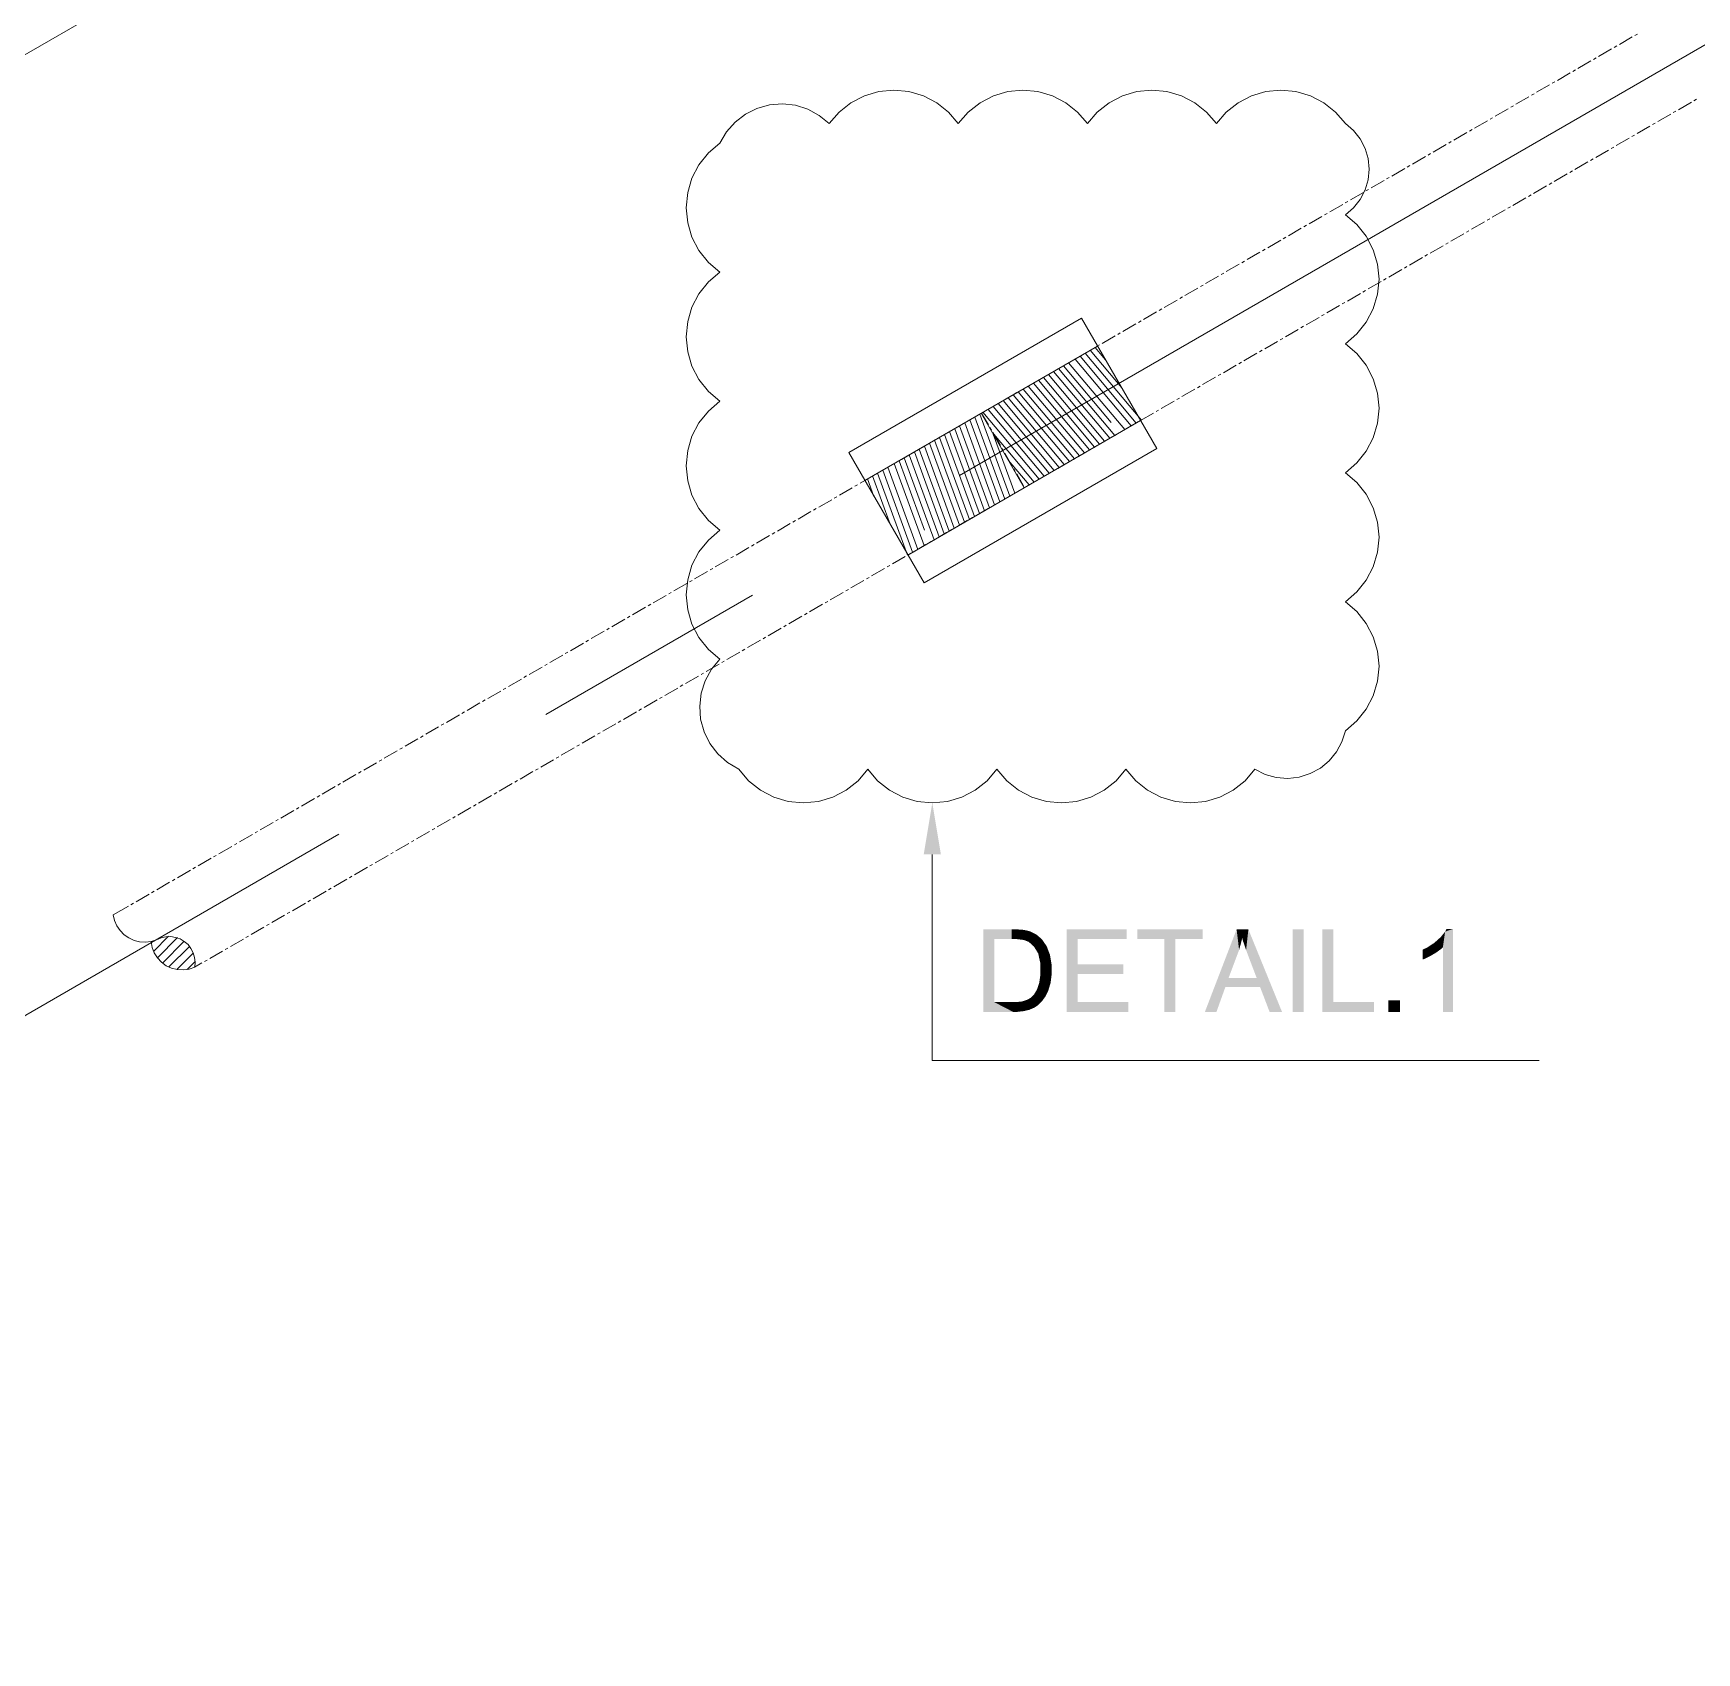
# Model space of a CAD drawing. Header units: millimetres. Extents: x 2 to 579, y 1 to 405.
# Drawn here: x 243.89 to 261.29, y 101.63 to 118.57 of the extents above; entities that cross this region are included whole.
import ezdxf

# ---------------------------------------------------------------- set-up
doc = ezdxf.new("R2010")
doc.units = ezdxf.units.MM
doc.linetypes.add('XKITLINE00', pattern=[0])
doc.layers.add('LinkedObject', color=7, linetype='Continuous', lineweight=0)

# ---------------------------------------------------------------- blocks, each defined once
blk = doc.blocks.new('*A4')
at = {"layer": 'LinkedObject'}
for color, points in [(6, [(253.384, 109.981), (253.204, 109.981), (253.294, 110.521)]), (7, [(253.828, 109.197), (253.943, 109.095), (253.828, 108.333)]), (7, [(254.124, 109.095), (253.828, 109.197), (254.126, 109.197)]), (7, [(253.943, 109.095), (253.828, 109.197), (254.124, 109.095)]), (7, [(254.126, 109.197), (254.175, 109.095), (254.124, 109.095)]), (7, [(254.176, 109.197), (254.175, 109.095), (254.126, 109.197)]), (7, [(254.176, 109.197), (254.249, 109.086), (254.175, 109.095)]), (7, [(254.253, 109.191), (254.249, 109.086), (254.176, 109.197)]), (7, [(254.28, 109.185), (254.249, 109.086), (254.253, 109.191)]), (7, [(254.28, 109.185), (254.272, 109.078), (254.249, 109.086)]), (7, [(254.272, 109.078), (254.28, 109.185), (254.304, 109.065)]), (7, [(254.38, 109.145), (254.28, 109.185), (254.317, 109.176)]), (7, [(254.406, 109.123), (254.28, 109.185), (254.38, 109.145)]), (7, [(254.358, 109.016), (254.28, 109.185), (254.406, 109.123)]), (7, [(254.304, 109.065), (254.28, 109.185), (254.358, 109.016)]), (7, [(254.815, 108.831), (254.701, 108.333), (254.701, 109.197)]), (7, [(254.815, 108.831), (254.701, 109.197), (254.815, 109.095)]), (7, [(255.326, 109.095), (254.701, 109.197), (255.326, 109.197)]), (7, [(254.815, 109.095), (254.701, 109.197), (255.326, 109.095)]), (7, [(255.439, 109.197), (255.723, 109.095), (255.439, 109.095)]), (7, [(255.837, 109.095), (255.723, 109.095), (255.439, 109.197)]), (7, [(255.837, 109.095), (255.439, 109.197), (256.123, 109.197)]), (7, [(255.837, 109.095), (256.123, 109.197), (256.123, 109.095)]), (7, [(256.478, 109.197), (256.489, 108.941), (256.146, 108.333)]), (7, [(256.489, 108.941), (256.478, 109.197), (256.504, 108.982)]), (7, [(256.504, 108.982), (256.478, 109.197), (256.527, 109.065)]), (7, [(256.527, 109.065), (256.478, 109.197), (256.536, 109.106)]), (7, [(256.601, 109.197), (256.536, 109.106), (256.478, 109.197)]), (7, [(256.536, 109.106), (256.601, 109.197), (256.546, 109.071)]), (7, [(256.546, 109.071), (256.601, 109.197), (256.577, 108.981)]), (7, [(256.577, 108.981), (256.601, 109.197), (256.597, 108.927)]), (7, [(256.597, 108.927), (256.601, 109.197), (256.688, 108.688)]), (7, [(256.688, 108.688), (256.601, 109.197), (256.723, 108.595)]), (7, [(256.723, 108.595), (256.601, 109.197), (256.953, 108.333)]), (7, [(257.178, 109.197), (257.064, 108.333), (257.064, 109.197)]), (7, [(257.178, 108.333), (257.064, 108.333), (257.178, 109.197)]), (7, [(257.489, 109.197), (257.375, 108.333), (257.375, 109.197)]), (7, [(257.489, 108.435), (257.375, 108.333), (257.489, 109.197)]), (7, [(258.66, 109.173), (258.636, 109.009), (258.613, 109.115)]), (7, [(258.636, 108.333), (258.66, 109.173), (258.742, 108.333)]), (7, [(258.636, 109.009), (258.66, 109.173), (258.636, 108.333)]), (7, [(258.742, 109.201), (258.66, 109.173), (258.674, 109.201)]), (7, [(258.742, 108.333), (258.66, 109.173), (258.742, 109.201)]), (7, [(253.828, 108.333), (253.943, 109.095), (253.943, 108.435)]), (7, [(254.406, 109.123), (254.38, 108.98), (254.358, 109.016)]), (7, [(254.44, 109.094), (254.38, 108.98), (254.406, 109.123)]), (7, [(254.491, 109.02), (254.38, 108.98), (254.44, 109.094)]), (7, [(254.38, 108.98), (254.491, 109.02), (254.402, 108.944)]), (7, [(254.402, 108.944), (254.491, 109.02), (254.508, 108.975)]), (7, [(254.508, 108.975), (254.425, 108.839), (254.402, 108.944)]), (7, [(254.525, 108.93), (254.425, 108.839), (254.508, 108.975)]), (7, [(255.723, 108.333), (255.837, 109.095), (255.837, 108.333)]), (7, [(255.723, 109.095), (255.837, 109.095), (255.723, 108.333)]), (7, [(258.469, 109.005), (258.505, 108.918), (258.424, 108.984)]), (7, [(258.424, 108.984), (258.505, 108.918), (258.424, 108.881)]), (7, [(258.567, 108.954), (258.469, 109.005), (258.546, 109.055)]), (7, [(258.505, 108.918), (258.469, 109.005), (258.536, 108.936)]), (7, [(258.536, 108.936), (258.469, 109.005), (258.567, 108.954)]), (7, [(258.579, 109.085), (258.636, 109.009), (258.546, 109.055)]), (7, [(258.546, 109.055), (258.636, 109.009), (258.567, 108.954)]), (7, [(258.567, 108.954), (258.636, 109.009), (258.617, 108.991)]), (7, [(258.636, 109.009), (258.579, 109.085), (258.613, 109.115)]), (7, [(254.542, 108.828), (254.425, 108.839), (254.525, 108.93)]), (7, [(254.542, 108.77), (254.425, 108.839), (254.542, 108.828)]), (7, [(254.425, 108.839), (254.542, 108.77), (254.425, 108.772)]), (7, [(254.815, 108.729), (254.701, 108.333), (254.815, 108.831)]), (7, [(255.294, 108.729), (254.815, 108.831), (255.294, 108.831)]), (7, [(254.815, 108.729), (254.815, 108.831), (255.294, 108.729)]), (7, [(256.146, 108.333), (256.489, 108.941), (256.394, 108.688)]), (7, [(258.424, 108.881), (258.505, 108.918), (258.449, 108.89)]), (7, [(254.519, 108.595), (254.402, 108.605), (254.413, 108.639)]), (7, [(254.425, 108.723), (254.542, 108.721), (254.413, 108.639)]), (7, [(254.413, 108.639), (254.542, 108.721), (254.519, 108.595)]), (7, [(254.542, 108.77), (254.425, 108.723), (254.425, 108.772)]), (7, [(254.542, 108.721), (254.425, 108.723), (254.542, 108.77)]), (7, [(254.519, 108.595), (254.542, 108.721), (254.531, 108.633)]), (7, [(254.815, 108.435), (254.701, 108.333), (254.815, 108.729)]), (7, [(256.361, 108.595), (256.146, 108.333), (256.394, 108.688)]), (7, [(256.394, 108.688), (256.723, 108.595), (256.361, 108.595)]), (7, [(256.688, 108.688), (256.723, 108.595), (256.394, 108.688)]), (7, [(254.279, 108.348), (254.17, 108.435), (254.237, 108.443)]), (7, [(254.261, 108.451), (254.279, 108.348), (254.237, 108.443)]), (7, [(254.285, 108.459), (254.279, 108.348), (254.261, 108.451)]), (7, [(254.279, 108.348), (254.285, 108.459), (254.309, 108.355)]), (7, [(254.382, 108.391), (254.285, 108.459), (254.324, 108.481)]), (7, [(254.36, 108.377), (254.285, 108.459), (254.382, 108.391)]), (7, [(254.309, 108.355), (254.285, 108.459), (254.36, 108.377)]), (7, [(254.339, 108.496), (254.403, 108.405), (254.324, 108.481)]), (7, [(254.324, 108.481), (254.403, 108.405), (254.382, 108.391)]), (7, [(254.46, 108.47), (254.339, 108.496), (254.359, 108.516)]), (7, [(254.442, 108.445), (254.339, 108.496), (254.46, 108.47)]), (7, [(254.403, 108.405), (254.339, 108.496), (254.442, 108.445)]), (7, [(254.359, 108.516), (254.519, 108.595), (254.46, 108.47)]), (7, [(254.391, 108.571), (254.519, 108.595), (254.359, 108.516)]), (7, [(254.402, 108.605), (254.519, 108.595), (254.391, 108.571)]), (7, [(254.46, 108.47), (254.519, 108.595), (254.478, 108.494)]), (7, [(254.478, 108.494), (254.519, 108.595), (254.508, 108.557)]), (7, [(256.146, 108.333), (256.361, 108.595), (256.267, 108.333)]), (7, [(256.723, 108.595), (256.953, 108.333), (256.823, 108.333)]), (7, [(258.188, 108.454), (258.067, 108.333), (258.067, 108.454)]), (7, [(258.188, 108.333), (258.067, 108.333), (258.188, 108.454)]), (7, [(253.943, 108.435), (254.14, 108.333), (253.828, 108.333)]), (7, [(254.127, 108.435), (254.14, 108.333), (253.943, 108.435)]), (7, [(254.127, 108.435), (254.179, 108.333), (254.14, 108.333)]), (7, [(254.17, 108.435), (254.179, 108.333), (254.127, 108.435)]), (7, [(254.248, 108.341), (254.17, 108.435), (254.279, 108.348)]), (7, [(254.179, 108.333), (254.17, 108.435), (254.248, 108.341)]), (7, [(254.701, 108.333), (254.815, 108.435), (255.346, 108.333)]), (7, [(255.346, 108.333), (254.815, 108.435), (255.346, 108.435)]), (7, [(257.375, 108.333), (257.489, 108.435), (257.914, 108.333)]), (7, [(257.914, 108.333), (257.489, 108.435), (257.914, 108.435)])]:
    blk.add_hatch(color=color, dxfattribs=at).paths.add_polyline_path(points, flags=17)
at = {"layer": 'LinkedObject', "color": 6, "linetype": 'XKITLINE00', "lineweight": 0}
for p, q in [((222.761, 106.19), (264.155, 130.114)), ((253.579, 113.946), (268.4, 122.512)), ((249.25, 111.444), (251.414, 112.695)), ((232.264, 101.627), (247.085, 110.193)), ((253.294, 109.981), (253.294, 107.824)), ((253.294, 107.824), (259.642, 107.824))]:
    blk.add_line(p, q, dxfattribs=at)
at = {"layer": 'LinkedObject', "color": 9, "linetype": 'XKITLINE00', "lineweight": 0}
for p, q in [((260.483, 118.456), (260.618, 118.535)), ((260.645, 118.55), (260.672, 118.566)), ((260.266, 118.331), (260.402, 118.41)), ((260.429, 118.425), (260.456, 118.441)), ((259.996, 118.175), (260.023, 118.191)), ((260.05, 118.206), (260.185, 118.284)), ((260.212, 118.3), (260.239, 118.316)), ((259.617, 117.956), (259.752, 118.034)), ((259.779, 118.05), (259.806, 118.065)), ((259.834, 118.081), (259.969, 118.159)), ((259.401, 117.831), (259.536, 117.909)), ((259.563, 117.925), (259.59, 117.94)), ((261.101, 117.774), (261.236, 117.852)), ((261.263, 117.868), (261.29, 117.883)), ((259.13, 117.675), (259.157, 117.69)), ((259.184, 117.706), (259.319, 117.784)), ((259.347, 117.8), (259.374, 117.815)), ((260.884, 117.649), (261.02, 117.727)), ((261.047, 117.743), (261.074, 117.758)), ((258.751, 117.456), (258.887, 117.534)), ((258.914, 117.549), (258.941, 117.565)), ((258.968, 117.581), (259.103, 117.659)), ((260.614, 117.493), (260.641, 117.508)), ((260.668, 117.524), (260.803, 117.602)), ((260.83, 117.618), (260.857, 117.633)), ((258.481, 117.299), (258.508, 117.315)), ((258.535, 117.331), (258.67, 117.409)), ((258.697, 117.424), (258.724, 117.44)), ((260.235, 117.274), (260.37, 117.352)), ((260.397, 117.367), (260.424, 117.383)), ((260.451, 117.399), (260.587, 117.477)), ((258.102, 117.08), (258.237, 117.159)), ((258.264, 117.174), (258.291, 117.19)), ((258.318, 117.205), (258.454, 117.284)), ((260.018, 117.149), (260.154, 117.227)), ((260.181, 117.242), (260.208, 117.258)), ((257.886, 116.955), (258.021, 117.033)), ((258.048, 117.049), (258.075, 117.065)), ((259.586, 116.898), (259.721, 116.976)), ((259.748, 116.992), (259.775, 117.008)), ((259.802, 117.023), (259.937, 117.102)), ((259.964, 117.117), (259.991, 117.133)), ((257.615, 116.799), (257.642, 116.814)), ((257.669, 116.83), (257.804, 116.908)), ((257.831, 116.924), (257.858, 116.94)), ((259.369, 116.773), (259.504, 116.851)), ((259.531, 116.867), (259.559, 116.883)), ((257.236, 116.58), (257.371, 116.658)), ((257.398, 116.674), (257.426, 116.689)), ((257.453, 116.705), (257.588, 116.783)), ((259.099, 116.617), (259.126, 116.632)), ((259.153, 116.648), (259.288, 116.726)), ((259.315, 116.742), (259.342, 116.758)), ((257.02, 116.455), (257.155, 116.533)), ((257.182, 116.549), (257.209, 116.564)), ((258.72, 116.398), (258.855, 116.476)), ((258.882, 116.492), (258.909, 116.507)), ((258.936, 116.523), (259.072, 116.601)), ((256.587, 116.205), (256.722, 116.283)), ((256.749, 116.298), (256.776, 116.314)), ((256.803, 116.33), (256.939, 116.408)), ((256.966, 116.424), (256.993, 116.439)), ((258.503, 116.273), (258.639, 116.351)), ((258.666, 116.367), (258.693, 116.382)), ((256.37, 116.08), (256.506, 116.158)), ((256.533, 116.173), (256.56, 116.189)), ((258.07, 116.023), (258.206, 116.101)), ((258.233, 116.116), (258.26, 116.132)), ((258.287, 116.148), (258.422, 116.226)), ((258.449, 116.242), (258.476, 116.257)), ((256.1, 115.923), (256.127, 115.939)), ((256.154, 115.954), (256.289, 116.033)), ((256.316, 116.048), (256.343, 116.064)), ((257.854, 115.898), (257.989, 115.976)), ((258.016, 115.991), (258.043, 116.007)), ((255.721, 115.704), (255.856, 115.782)), ((255.883, 115.798), (255.91, 115.814)), ((255.937, 115.829), (256.073, 115.908)), ((257.583, 115.741), (257.611, 115.757)), ((257.638, 115.772), (257.773, 115.851)), ((257.8, 115.866), (257.827, 115.882)), ((255.505, 115.579), (255.64, 115.657)), ((255.667, 115.673), (255.694, 115.689)), ((257.205, 115.522), (257.34, 115.6)), ((257.367, 115.616), (257.394, 115.632)), ((257.421, 115.647), (257.556, 115.725)), ((255.072, 115.329), (255.207, 115.407)), ((255.234, 115.423), (255.261, 115.438)), ((255.288, 115.454), (255.423, 115.532)), ((255.45, 115.548), (255.478, 115.563)), ((256.988, 115.397), (257.123, 115.475)), ((257.151, 115.491), (257.178, 115.507)), ((254.855, 115.204), (254.99, 115.282)), ((255.018, 115.298), (255.045, 115.313)), ((256.555, 115.147), (256.691, 115.225)), ((256.718, 115.241), (256.745, 115.256)), ((256.772, 115.272), (256.907, 115.35)), ((256.934, 115.366), (256.961, 115.381)), ((254.585, 115.047), (254.612, 115.063)), ((254.639, 115.079), (254.774, 115.157)), ((254.801, 115.173), (254.828, 115.188)), ((256.339, 115.022), (256.474, 115.1)), ((256.501, 115.116), (256.528, 115.131)), ((254.206, 114.829), (254.341, 114.907)), ((254.368, 114.922), (254.395, 114.938)), ((254.422, 114.954), (254.558, 115.032)), ((256.068, 114.865), (256.095, 114.881)), ((256.122, 114.897), (256.258, 114.975)), ((256.285, 114.991), (256.312, 115.006)), ((254.049, 114.738), (254.125, 114.782)), ((254.152, 114.797), (254.179, 114.813)), ((255.69, 114.647), (255.825, 114.725)), ((255.852, 114.74), (255.879, 114.756)), ((255.906, 114.772), (256.041, 114.85)), ((253.881, 114.477), (253.81, 114.6)), ((255.473, 114.521), (255.608, 114.6)), ((255.635, 114.615), (255.662, 114.631)), ((253.404, 114.365), (253.562, 114.456)), ((253.912, 114.422), (253.897, 114.449)), ((254.006, 114.26), (253.928, 114.395)), ((255.203, 114.365), (255.23, 114.381)), ((255.257, 114.396), (255.392, 114.475)), ((255.419, 114.49), (255.446, 114.506)), ((252.971, 114.115), (253.107, 114.193)), ((253.134, 114.209), (253.161, 114.224)), ((253.188, 114.24), (253.323, 114.318)), ((253.35, 114.334), (253.377, 114.35)), ((254.037, 114.206), (254.022, 114.233)), ((254.824, 114.146), (254.959, 114.224)), ((254.986, 114.24), (255.013, 114.256)), ((255.04, 114.271), (255.175, 114.349)), ((252.755, 113.99), (252.89, 114.068)), ((252.917, 114.084), (252.944, 114.099)), ((254.131, 114.044), (254.053, 114.179)), ((254.162, 113.99), (254.147, 114.017)), ((254.607, 114.021), (254.743, 114.099)), ((254.77, 114.115), (254.797, 114.13)), ((252.484, 113.834), (252.511, 113.849)), ((252.538, 113.865), (252.674, 113.943)), ((252.701, 113.959), (252.728, 113.974)), ((254.174, 113.771), (254.31, 113.849)), ((254.249, 113.839), (254.178, 113.962)), ((254.337, 113.865), (254.364, 113.88)), ((254.391, 113.896), (254.526, 113.974)), ((254.553, 113.99), (254.58, 114.005)), ((252.106, 113.615), (252.241, 113.693)), ((252.268, 113.708), (252.295, 113.724)), ((252.322, 113.74), (252.457, 113.818)), ((253.958, 113.646), (254.093, 113.724)), ((254.12, 113.74), (254.147, 113.755)), ((251.889, 113.49), (252.024, 113.568)), ((252.051, 113.583), (252.078, 113.599)), ((253.687, 113.489), (253.714, 113.505)), ((253.741, 113.521), (253.877, 113.599)), ((253.904, 113.614), (253.931, 113.63)), ((251.456, 113.239), (251.591, 113.318)), ((251.619, 113.333), (251.646, 113.349)), ((251.673, 113.364), (251.808, 113.443)), ((251.835, 113.458), (251.862, 113.474)), ((253.309, 113.27), (253.444, 113.349)), ((253.471, 113.364), (253.498, 113.38)), ((253.525, 113.396), (253.66, 113.474)), ((251.24, 113.114), (251.375, 113.192)), ((251.402, 113.208), (251.429, 113.224)), ((253.092, 113.145), (253.227, 113.224)), ((253.254, 113.239), (253.282, 113.255)), ((250.969, 112.958), (250.996, 112.973)), ((251.023, 112.989), (251.159, 113.067)), ((251.186, 113.083), (251.213, 113.099)), ((252.659, 112.895), (252.795, 112.973)), ((252.822, 112.989), (252.849, 113.005)), ((252.876, 113.02), (253.011, 113.098)), ((253.038, 113.114), (253.065, 113.13)), ((250.59, 112.739), (250.726, 112.817)), ((250.753, 112.833), (250.78, 112.848)), ((250.807, 112.864), (250.942, 112.942)), ((252.443, 112.77), (252.578, 112.848)), ((252.605, 112.864), (252.632, 112.879)), ((250.374, 112.614), (250.509, 112.692)), ((250.536, 112.708), (250.563, 112.723)), ((252.172, 112.614), (252.199, 112.629)), ((252.226, 112.645), (252.362, 112.723)), ((252.389, 112.739), (252.416, 112.754)), ((249.941, 112.364), (250.076, 112.442)), ((250.103, 112.457), (250.13, 112.473)), ((250.158, 112.489), (250.293, 112.567)), ((250.32, 112.583), (250.347, 112.598)), ((251.793, 112.395), (251.929, 112.473)), ((251.956, 112.489), (251.983, 112.504)), ((252.01, 112.52), (252.145, 112.598)), ((249.725, 112.239), (249.86, 112.317)), ((249.887, 112.332), (249.914, 112.348)), ((251.577, 112.27), (251.712, 112.348)), ((251.739, 112.363), (251.766, 112.379)), ((249.454, 112.082), (249.481, 112.098)), ((249.508, 112.113), (249.643, 112.192)), ((249.67, 112.207), (249.698, 112.223)), ((251.144, 112.019), (251.279, 112.098)), ((251.306, 112.113), (251.333, 112.129)), ((251.361, 112.145), (251.496, 112.223)), ((251.523, 112.238), (251.55, 112.254)), ((249.075, 111.863), (249.211, 111.941)), ((249.238, 111.957), (249.265, 111.973)), ((249.292, 111.988), (249.427, 112.067)), ((250.928, 111.894), (251.063, 111.973)), ((251.09, 111.988), (251.117, 112.004)), ((248.859, 111.738), (248.994, 111.816)), ((249.021, 111.832), (249.048, 111.848)), ((250.657, 111.738), (250.684, 111.754)), ((250.711, 111.769), (250.846, 111.847)), ((250.874, 111.863), (250.901, 111.879)), ((248.588, 111.582), (248.615, 111.597)), ((248.642, 111.613), (248.778, 111.691)), ((248.805, 111.707), (248.832, 111.722)), ((250.278, 111.519), (250.414, 111.597)), ((250.441, 111.613), (250.468, 111.628)), ((250.495, 111.644), (250.63, 111.722)), ((248.209, 111.363), (248.345, 111.441)), ((248.372, 111.457), (248.399, 111.472)), ((248.426, 111.488), (248.561, 111.566)), ((250.062, 111.394), (250.197, 111.472)), ((250.224, 111.488), (250.251, 111.503)), ((247.939, 111.206), (247.966, 111.222)), ((247.993, 111.238), (248.128, 111.316)), ((248.155, 111.332), (248.182, 111.347)), ((249.629, 111.144), (249.764, 111.222)), ((249.791, 111.238), (249.818, 111.253)), ((249.845, 111.269), (249.981, 111.347)), ((250.008, 111.363), (250.035, 111.378)), ((247.56, 110.988), (247.695, 111.066)), ((247.722, 111.081), (247.75, 111.097)), ((247.777, 111.113), (247.912, 111.191)), ((249.412, 111.019), (249.548, 111.097)), ((249.575, 111.112), (249.602, 111.128)), ((247.344, 110.862), (247.479, 110.941)), ((247.506, 110.956), (247.533, 110.972)), ((249.142, 110.862), (249.169, 110.878)), ((249.196, 110.894), (249.331, 110.972)), ((249.358, 110.987), (249.385, 111.003)), ((247.073, 110.706), (247.1, 110.722)), ((247.127, 110.737), (247.263, 110.816)), ((247.29, 110.831), (247.317, 110.847)), ((248.763, 110.643), (248.898, 110.722)), ((248.925, 110.737), (248.953, 110.753)), ((248.98, 110.768), (249.115, 110.847)), ((246.694, 110.487), (246.83, 110.565)), ((246.857, 110.581), (246.884, 110.597)), ((246.911, 110.612), (247.046, 110.69)), ((248.547, 110.518), (248.682, 110.596)), ((248.709, 110.612), (248.736, 110.628)), ((246.478, 110.362), (246.613, 110.44)), ((246.64, 110.456), (246.667, 110.472)), ((248.276, 110.362), (248.303, 110.378)), ((248.33, 110.393), (248.466, 110.471)), ((248.493, 110.487), (248.52, 110.503)), ((246.045, 110.112), (246.18, 110.19)), ((246.207, 110.206), (246.234, 110.221)), ((246.261, 110.237), (246.397, 110.315)), ((246.424, 110.331), (246.451, 110.346)), ((247.897, 110.143), (248.033, 110.221)), ((248.06, 110.237), (248.087, 110.252)), ((248.114, 110.268), (248.249, 110.346)), ((245.829, 109.987), (245.964, 110.065)), ((245.991, 110.081), (246.018, 110.096)), ((247.681, 110.018), (247.816, 110.096)), ((247.843, 110.112), (247.87, 110.127)), ((245.558, 109.83), (245.585, 109.846)), ((245.612, 109.862), (245.747, 109.94)), ((245.774, 109.955), (245.801, 109.971)), ((247.248, 109.768), (247.383, 109.846)), ((247.41, 109.861), (247.437, 109.877)), ((247.464, 109.893), (247.6, 109.971)), ((247.627, 109.987), (247.654, 110.002)), ((245.179, 109.611), (245.314, 109.69)), ((245.342, 109.705), (245.369, 109.721)), ((245.396, 109.737), (245.531, 109.815)), ((247.032, 109.643), (247.167, 109.721)), ((247.194, 109.736), (247.221, 109.752)), ((244.963, 109.486), (245.098, 109.565)), ((245.125, 109.58), (245.152, 109.596)), ((246.761, 109.486), (246.788, 109.502)), ((246.815, 109.517), (246.95, 109.596)), ((246.977, 109.611), (247.005, 109.627)), ((244.724, 109.348), (244.882, 109.439)), ((244.909, 109.455), (244.936, 109.471)), ((246.382, 109.267), (246.517, 109.345)), ((246.545, 109.361), (246.572, 109.377)), ((246.599, 109.392), (246.734, 109.471)), ((246.166, 109.142), (246.301, 109.22)), ((246.328, 109.236), (246.355, 109.252)), ((245.733, 108.892), (245.868, 108.97)), ((245.895, 108.986), (245.922, 109.001)), ((245.949, 109.017), (246.085, 109.095)), ((246.112, 109.111), (246.139, 109.127)), ((245.573, 108.8), (245.652, 108.845)), ((245.679, 108.861), (245.706, 108.876))]:
    blk.add_line(p, q, dxfattribs=at)
at = {"layer": 'LinkedObject', "color": 2, "linetype": 'XKITLINE00', "lineweight": 0}
for p, q in [((252.443, 117.846), (252.319, 117.748)), ((252.583, 117.919), (252.443, 117.846)), ((252.734, 117.964), (252.583, 117.919)), ((252.891, 117.979), (252.734, 117.964)), ((253.049, 117.964), (252.891, 117.979)), ((253.2, 117.919), (253.049, 117.964)), ((253.34, 117.846), (253.2, 117.919)), ((253.464, 117.748), (253.34, 117.846)), ((253.793, 117.846), (253.669, 117.748)), ((253.933, 117.919), (253.793, 117.846)), ((254.084, 117.964), (253.933, 117.919)), ((254.241, 117.979), (254.084, 117.964)), ((254.399, 117.964), (254.241, 117.979)), ((254.55, 117.919), (254.399, 117.964)), ((254.69, 117.846), (254.55, 117.919)), ((254.814, 117.748), (254.69, 117.846)), ((255.143, 117.846), (255.019, 117.748)), ((255.283, 117.919), (255.143, 117.846)), ((255.434, 117.964), (255.283, 117.919)), ((255.591, 117.979), (255.434, 117.964)), ((255.749, 117.964), (255.591, 117.979)), ((255.9, 117.919), (255.749, 117.964)), ((256.04, 117.846), (255.9, 117.919)), ((256.164, 117.748), (256.04, 117.846)), ((256.493, 117.846), (256.369, 117.748)), ((256.633, 117.919), (256.493, 117.846)), ((256.784, 117.964), (256.633, 117.919)), ((256.941, 117.979), (256.784, 117.964)), ((257.099, 117.964), (256.941, 117.979)), ((257.25, 117.919), (257.099, 117.964)), ((257.39, 117.846), (257.25, 117.919)), ((257.514, 117.748), (257.39, 117.846)), ((251.338, 117.726), (251.23, 117.643)), ((251.459, 117.787), (251.338, 117.726)), ((251.59, 117.824), (251.459, 117.787)), ((251.726, 117.835), (251.59, 117.824)), ((251.861, 117.82), (251.726, 117.835)), ((251.991, 117.779), (251.861, 117.82)), ((252.111, 117.714), (251.991, 117.779)), ((252.216, 117.628), (252.111, 117.714)), ((252.319, 117.748), (252.216, 117.628)), ((253.566, 117.628), (253.464, 117.748)), ((253.669, 117.748), (253.566, 117.628)), ((254.916, 117.628), (254.814, 117.748)), ((255.019, 117.748), (254.916, 117.628)), ((256.266, 117.628), (256.164, 117.748)), ((256.369, 117.748), (256.266, 117.628)), ((257.616, 117.628), (257.514, 117.748)), ((251.14, 117.541), (251.071, 117.423)), ((251.23, 117.643), (251.14, 117.541)), ((252.216, 117.628), (252.216, 117.628)), ((253.566, 117.628), (253.566, 117.628)), ((254.916, 117.628), (254.916, 117.628)), ((256.266, 117.628), (256.266, 117.628)), ((257.701, 117.555), (257.616, 117.628)), ((257.77, 117.468), (257.701, 117.555)), ((250.951, 117.321), (250.852, 117.197)), ((251.071, 117.423), (250.951, 117.321)), ((251.071, 117.423), (251.071, 117.423)), ((257.822, 117.369), (257.77, 117.468)), ((257.854, 117.262), (257.822, 117.369)), ((250.852, 117.197), (250.779, 117.057)), ((257.864, 117.151), (257.854, 117.262)), ((257.854, 117.041), (257.864, 117.151)), ((250.779, 117.057), (250.735, 116.906)), ((257.822, 116.934), (257.854, 117.041)), ((250.735, 116.906), (250.719, 116.748)), ((257.701, 116.748), (257.77, 116.835)), ((257.77, 116.835), (257.822, 116.934)), ((250.719, 116.748), (250.735, 116.591)), ((257.616, 116.675), (257.701, 116.748)), ((257.736, 116.573), (257.616, 116.675)), ((257.616, 116.675), (257.616, 116.675)), ((250.735, 116.591), (250.779, 116.44)), ((257.835, 116.449), (257.736, 116.573)), ((257.908, 116.309), (257.835, 116.449)), ((250.779, 116.44), (250.852, 116.3)), ((250.852, 116.3), (250.951, 116.176)), ((257.953, 116.157), (257.908, 116.309)), ((250.951, 116.176), (251.071, 116.073)), ((257.968, 116), (257.953, 116.157)), ((250.951, 115.971), (250.852, 115.847)), ((251.071, 116.073), (250.951, 115.971)), ((251.071, 116.073), (251.071, 116.073)), ((257.953, 115.843), (257.968, 116)), ((250.852, 115.847), (250.779, 115.707)), ((257.908, 115.691), (257.953, 115.843)), ((250.779, 115.707), (250.735, 115.556)), ((257.835, 115.551), (257.908, 115.691)), ((250.735, 115.556), (250.719, 115.398)), ((257.616, 115.325), (257.736, 115.428)), ((257.736, 115.428), (257.835, 115.551)), ((250.719, 115.398), (250.735, 115.241)), ((250.735, 115.241), (250.779, 115.09)), ((257.736, 115.223), (257.616, 115.325)), ((257.616, 115.325), (257.616, 115.325)), ((250.779, 115.09), (250.852, 114.95)), ((257.835, 115.099), (257.736, 115.223)), ((257.908, 114.959), (257.835, 115.099)), ((250.852, 114.95), (250.951, 114.826)), ((257.953, 114.807), (257.908, 114.959)), ((250.951, 114.826), (251.071, 114.723)), ((251.071, 114.723), (250.951, 114.621)), ((251.071, 114.723), (251.071, 114.723)), ((257.968, 114.65), (257.953, 114.807)), ((250.951, 114.621), (250.852, 114.497)), ((257.953, 114.493), (257.968, 114.65)), ((250.779, 114.357), (250.735, 114.206)), ((250.852, 114.497), (250.779, 114.357)), ((257.908, 114.341), (257.953, 114.493)), ((250.735, 114.206), (250.719, 114.048)), ((257.736, 114.078), (257.835, 114.201)), ((257.835, 114.201), (257.908, 114.341)), ((250.719, 114.048), (250.735, 113.891)), ((257.616, 113.975), (257.736, 114.078)), ((250.735, 113.891), (250.779, 113.74)), ((257.736, 113.873), (257.616, 113.975)), ((257.616, 113.975), (257.616, 113.975)), ((257.835, 113.749), (257.736, 113.873)), ((250.779, 113.74), (250.852, 113.6)), ((257.908, 113.609), (257.835, 113.749)), ((250.852, 113.6), (250.951, 113.476)), ((257.953, 113.457), (257.908, 113.609)), ((250.951, 113.476), (251.071, 113.373)), ((251.071, 113.373), (250.951, 113.271)), ((251.071, 113.373), (251.071, 113.373)), ((257.968, 113.3), (257.953, 113.457)), ((250.852, 113.147), (250.779, 113.007)), ((250.951, 113.271), (250.852, 113.147)), ((257.908, 112.991), (257.953, 113.143)), ((257.953, 113.143), (257.968, 113.3)), ((250.779, 113.007), (250.735, 112.856)), ((257.835, 112.851), (257.908, 112.991)), ((250.735, 112.856), (250.719, 112.698)), ((257.736, 112.728), (257.835, 112.851)), ((250.719, 112.698), (250.735, 112.541)), ((257.616, 112.625), (257.736, 112.728)), ((257.736, 112.523), (257.616, 112.625)), ((257.616, 112.625), (257.616, 112.625)), ((250.735, 112.541), (250.779, 112.39)), ((257.835, 112.399), (257.736, 112.523)), ((250.779, 112.39), (250.852, 112.25)), ((257.908, 112.259), (257.835, 112.399)), ((250.852, 112.25), (250.951, 112.126)), ((250.951, 112.126), (251.071, 112.023)), ((257.953, 112.107), (257.908, 112.259)), ((257.968, 111.95), (257.953, 112.107)), ((250.983, 111.918), (250.918, 111.798)), ((251.071, 112.023), (250.983, 111.918)), ((251.071, 112.023), (251.071, 112.023)), ((257.953, 111.793), (257.968, 111.95)), ((250.918, 111.798), (250.876, 111.668)), ((257.908, 111.641), (257.953, 111.793)), ((250.876, 111.668), (250.86, 111.532)), ((257.835, 111.501), (257.908, 111.641)), ((250.86, 111.532), (250.87, 111.396)), ((250.87, 111.396), (250.907, 111.264)), ((257.736, 111.378), (257.835, 111.501)), ((250.907, 111.264), (250.967, 111.142)), ((257.58, 111.16), (257.616, 111.275)), ((257.616, 111.275), (257.736, 111.378)), ((257.616, 111.275), (257.616, 111.275)), ((250.967, 111.142), (251.05, 111.033)), ((257.446, 110.961), (257.523, 111.054)), ((257.523, 111.054), (257.58, 111.16)), ((251.05, 111.033), (251.152, 110.942)), ((251.152, 110.942), (251.269, 110.872)), ((257.248, 110.827), (257.354, 110.885)), ((257.354, 110.885), (257.446, 110.961)), ((251.269, 110.872), (251.269, 110.872)), ((251.269, 110.872), (251.372, 110.752)), ((251.372, 110.752), (251.496, 110.654)), ((252.393, 110.654), (252.517, 110.752)), ((252.517, 110.752), (252.619, 110.872)), ((252.619, 110.872), (252.619, 110.872)), ((252.619, 110.872), (252.722, 110.752)), ((252.722, 110.752), (252.846, 110.654)), ((253.743, 110.654), (253.867, 110.752)), ((253.867, 110.752), (253.969, 110.872)), ((253.969, 110.872), (253.969, 110.872)), ((253.969, 110.872), (254.072, 110.752)), ((254.072, 110.752), (254.196, 110.654)), ((255.093, 110.654), (255.217, 110.752)), ((255.217, 110.752), (255.319, 110.872)), ((255.319, 110.872), (255.319, 110.872)), ((255.319, 110.872), (255.422, 110.752)), ((255.422, 110.752), (255.546, 110.654)), ((256.443, 110.654), (256.567, 110.752)), ((256.567, 110.752), (256.669, 110.872)), ((256.669, 110.872), (256.669, 110.872)), ((256.669, 110.872), (256.777, 110.818)), ((256.777, 110.818), (256.893, 110.786)), ((256.893, 110.786), (257.013, 110.777)), ((257.013, 110.777), (257.133, 110.791)), ((257.133, 110.791), (257.248, 110.827)), ((251.496, 110.654), (251.636, 110.581)), ((251.636, 110.581), (251.787, 110.536)), ((251.787, 110.536), (251.944, 110.521)), ((251.944, 110.521), (252.102, 110.536)), ((252.102, 110.536), (252.253, 110.581)), ((252.253, 110.581), (252.393, 110.654)), ((252.846, 110.654), (252.986, 110.581)), ((252.986, 110.581), (253.137, 110.536)), ((253.137, 110.536), (253.294, 110.521)), ((253.294, 110.521), (253.452, 110.536)), ((253.452, 110.536), (253.603, 110.581)), ((253.603, 110.581), (253.743, 110.654)), ((254.196, 110.654), (254.336, 110.581)), ((254.336, 110.581), (254.487, 110.536)), ((254.487, 110.536), (254.644, 110.521)), ((254.644, 110.521), (254.802, 110.536)), ((254.802, 110.536), (254.953, 110.581)), ((254.953, 110.581), (255.093, 110.654)), ((255.546, 110.654), (255.686, 110.581)), ((255.686, 110.581), (255.837, 110.536)), ((255.837, 110.536), (255.994, 110.521)), ((255.994, 110.521), (256.152, 110.536)), ((256.152, 110.536), (256.303, 110.581)), ((256.303, 110.581), (256.443, 110.654))]:
    blk.add_line(p, q, dxfattribs=at)
at = {"layer": 'LinkedObject', "color": 4, "linetype": 'XKITLINE00', "lineweight": 0}
for p, q in [((252.419, 114.185), (254.854, 115.593)), ((255.642, 114.229), (254.854, 115.593)), ((255.023, 115.301), (252.587, 113.893)), ((253.805, 114.597), (254.256, 113.818)), ((255.473, 114.522), (253.038, 113.114)), ((253.207, 112.822), (252.419, 114.185)), ((253.207, 112.822), (255.642, 114.229))]:
    blk.add_line(p, q, dxfattribs=at)
at = {"layer": 'LinkedObject', "color": 1, "linetype": 'XKITLINE00', "lineweight": 0}
for p, q in [((254.893, 115.226), (255.481, 114.526)), ((254.946, 115.256), (255.276, 114.862)), ((254.998, 115.286), (255.104, 115.161)), ((254.615, 115.065), (255.202, 114.365)), ((254.615, 115.065), (255.202, 114.365)), ((254.667, 115.095), (255.166, 114.501)), ((254.72, 115.126), (255.308, 114.426)), ((254.787, 115.165), (255.375, 114.465)), ((254.84, 115.195), (255.428, 114.495)), ((254.298, 114.882), (254.886, 114.182)), ((254.351, 114.912), (254.939, 114.213)), ((254.404, 114.943), (254.992, 114.243)), ((254.456, 114.973), (255.044, 114.274)), ((254.509, 115.004), (255.097, 114.304)), ((254.562, 115.034), (255.15, 114.335)), ((254.035, 114.73), (254.622, 114.03)), ((254.087, 114.76), (254.675, 114.06)), ((254.14, 114.791), (254.728, 114.091)), ((254.193, 114.821), (254.781, 114.121)), ((254.246, 114.851), (254.833, 114.152)), ((253.738, 114.558), (254.051, 113.7)), ((253.791, 114.589), (254.104, 113.73)), ((253.824, 114.608), (254.412, 113.908)), ((253.877, 114.638), (254.464, 113.938)), ((253.929, 114.669), (254.517, 113.969)), ((253.982, 114.699), (254.57, 113.999)), ((253.422, 114.376), (253.735, 113.517)), ((253.475, 114.406), (253.788, 113.547)), ((253.528, 114.436), (253.84, 113.578)), ((253.58, 114.467), (253.893, 113.608)), ((253.633, 114.497), (253.946, 113.639)), ((253.686, 114.528), (253.999, 113.669)), ((253.932, 114.378), (254.157, 113.761)), ((253.937, 114.38), (254.359, 113.877)), ((253.106, 114.193), (253.419, 113.334)), ((253.158, 114.223), (253.471, 113.365)), ((253.211, 114.254), (253.524, 113.395)), ((253.264, 114.284), (253.577, 113.425)), ((253.317, 114.315), (253.63, 113.456)), ((253.369, 114.345), (253.682, 113.486)), ((252.828, 114.032), (253.141, 113.173)), ((252.895, 114.071), (253.208, 113.212)), ((252.948, 114.101), (253.213, 113.373)), ((253, 114.132), (253.313, 113.273)), ((253, 114.132), (253.313, 113.273)), ((253.053, 114.162), (253.366, 113.304)), ((254.109, 114.081), (254.306, 113.847)), ((252.617, 113.91), (252.683, 113.727)), ((252.669, 113.941), (252.856, 113.428)), ((252.722, 113.971), (253.035, 113.112)), ((252.775, 114.001), (253.088, 113.143)), ((245.303, 109.125), (245.144, 108.966)), ((245.396, 109.11), (245.185, 108.898)), ((245.467, 109.072), (245.239, 108.844)), ((245.521, 109.018), (245.306, 108.803)), ((245.56, 108.948), (245.389, 108.777)), ((245.576, 108.856), (245.496, 108.776))]:
    blk.add_line(p, q, dxfattribs=at)
at = {"layer": 'LinkedObject', "color": 3, "linetype": 'XKITLINE00', "lineweight": 0}
for p, q in [((244.724, 109.348), (244.738, 109.29)), ((244.738, 109.29), (244.762, 109.234)), ((244.762, 109.234), (244.795, 109.184)), ((244.795, 109.184), (244.837, 109.141)), ((244.837, 109.141), (244.887, 109.107)), ((244.887, 109.107), (244.941, 109.081)), ((244.941, 109.081), (245, 109.066)), ((245, 109.066), (245.06, 109.062)), ((245.06, 109.062), (245.12, 109.069)), ((245.119, 109.069), (245.13, 109.008)), ((245.12, 109.069), (245.177, 109.087)), ((245.13, 109.008), (245.152, 108.95)), ((245.224, 109.107), (245.177, 109.087)), ((245.274, 109.119), (245.224, 109.107)), ((245.325, 109.121), (245.274, 109.119)), ((245.375, 109.113), (245.325, 109.121)), ((245.423, 109.096), (245.375, 109.113)), ((245.467, 109.07), (245.423, 109.096)), ((245.506, 109.037), (245.467, 109.07)), ((245.537, 108.997), (245.506, 109.037)), ((245.561, 108.952), (245.537, 108.997)), ((245.152, 108.95), (245.185, 108.898)), ((245.185, 108.898), (245.227, 108.852)), ((245.227, 108.852), (245.277, 108.816)), ((245.277, 108.816), (245.334, 108.79)), ((245.334, 108.79), (245.394, 108.775)), ((245.517, 108.781), (245.576, 108.801)), ((245.575, 108.903), (245.561, 108.952)), ((245.58, 108.852), (245.575, 108.903)), ((245.576, 108.801), (245.58, 108.852)), ((245.394, 108.775), (245.456, 108.772)), ((245.456, 108.772), (245.517, 108.781))]:
    blk.add_line(p, q, dxfattribs=at)

msp = doc.modelspace()

# ---------------------------------------------------------------- block references
at = {"lineweight": 0}
msp.add_blockref('*A4', (0, 0), dxfattribs=at)

doc.saveas('drawing.dxf')
